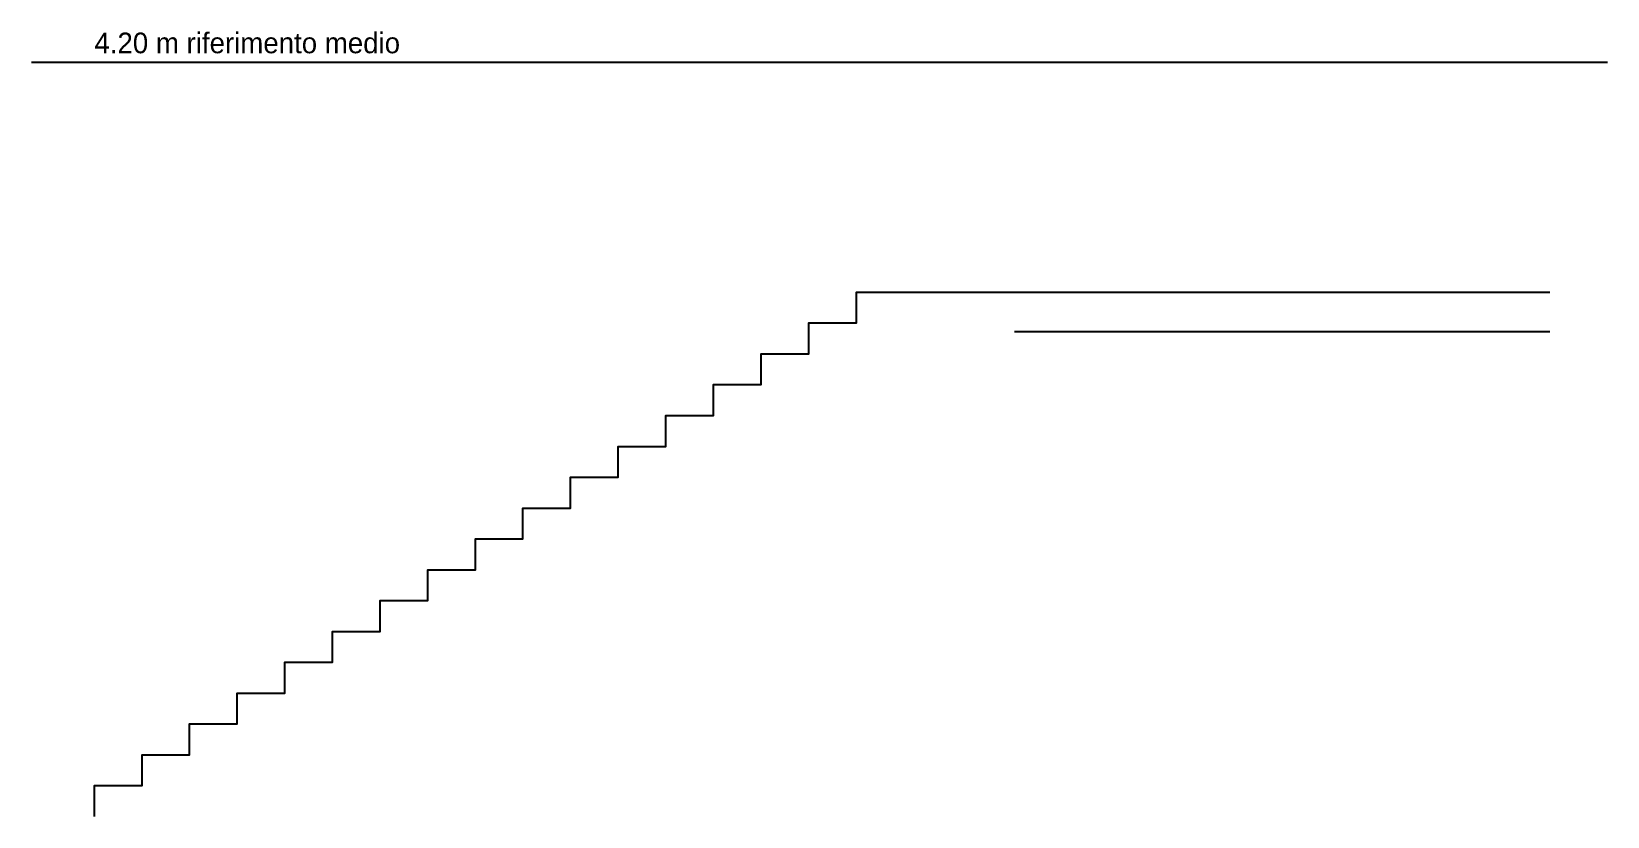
# Model space of a CAD drawing. Header units: metres. Extents: x -0.35 to 8.42, y 0 to 4.37.
import ezdxf

# ---------------------------------------------------------------- set-up
doc = ezdxf.new("R2010")
doc.units = ezdxf.units.M

msp = doc.modelspace()

# ---------------------------------------------------------------- linework, layer by layer
for p, q in [((-0.35, 4.2), (8.42, 4.2)), ((5.12, 2.7), (8.1, 2.7))]:
    msp.add_line(p, q)
msp.add_lwpolyline([(0, 0), (0, 0.1718), (0.265, 0.1718), (0.265, 0.3435), (0.53, 0.3435), (0.53, 0.5153), (0.795, 0.5153), (0.795, 0.6871), (1.06, 0.6871), (1.06, 0.8588), (1.325, 0.8588), (1.325, 1.0306), (1.59, 1.0306), (1.59, 1.2024), (1.855, 1.2024), (1.855, 1.3741), (2.12, 1.3741), (2.12, 1.5459), (2.385, 1.5459), (2.385, 1.7176), (2.65, 1.7176), (2.65, 1.8894), (2.915, 1.8894), (2.915, 2.0612), (3.18, 2.0612), (3.18, 2.2329), (3.445, 2.2329), (3.445, 2.4047), (3.71, 2.4047), (3.71, 2.5765), (3.975, 2.5765), (3.975, 2.7482), (4.24, 2.7482), (4.24, 2.92), (8.1, 2.92)])

# ---------------------------------------------------------------- texts
msp.add_text('4.20 m riferimento medio', height=0.115).set_placement((0, 4.25))

doc.saveas('drawing.dxf')
